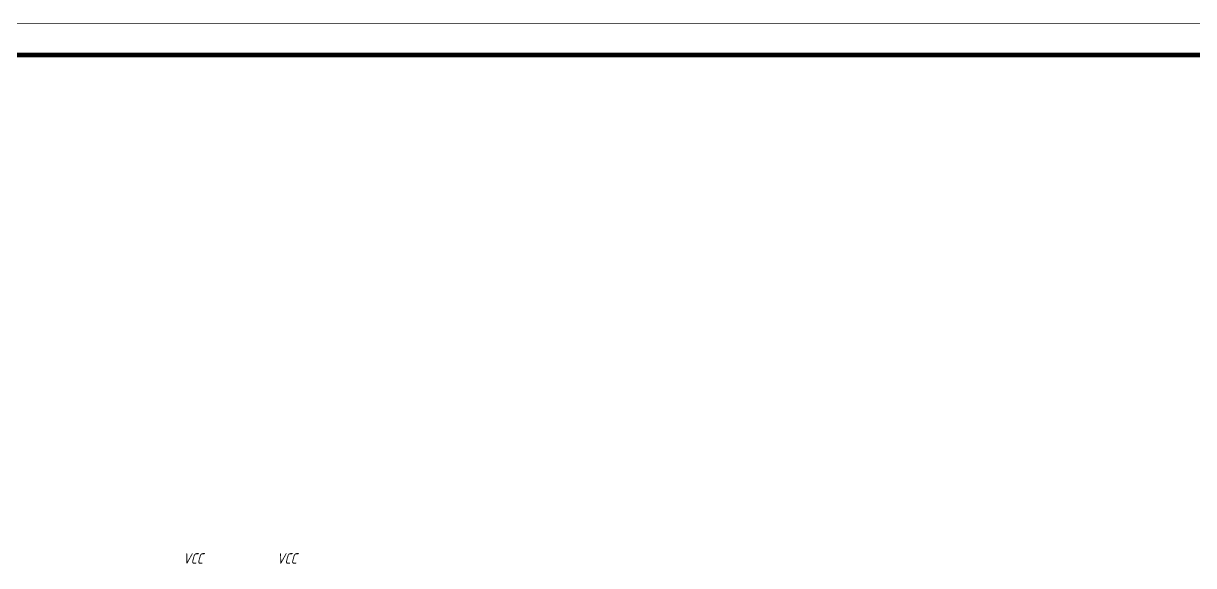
# Model space of a CAD drawing. Header units: millimetres. Extents: x 0 to 841, y 0 to 594.
# Drawn here: x 109.4 to 297, y 507 to 594 of the extents above; entities that cross this region are included whole.
import ezdxf

# ---------------------------------------------------------------- set-up
doc = ezdxf.new("R2010")
doc.units = ezdxf.units.MM
doc.layers.add('Sheet', color=255, linetype='Continuous')
doc.styles.get("Standard").update_dxf_attribs({"font": '', "oblique": 15})
doc.styles.get('Standard').set_extended_font_data('GOST type A')

msp = doc.modelspace()

# ---------------------------------------------------------------- linework, layer by layer
at = {"layer": 'Sheet', "color": 18, "true_color": 0x000000, "const_width": 0.0991}
msp.add_lwpolyline([(0, 593.96), (0, 0), (841, 0), (841, 593.96), (0, 593.96), (0, 593.96)], close=True, dxfattribs=at)
msp.add_lwpolyline([(0, 593.96), (0, 0), (841, 0), (841, 593.96), (0, 593.96), (0, 593.96)], close=True, dxfattribs=at)
at = {"layer": 'Sheet', "color": 18, "true_color": 0x000000, "const_width": 0.749}
msp.add_lwpolyline([(836.03, 588.94), (20.03, 588.94)], dxfattribs=at)

# ---------------------------------------------------------------- texts
at = {"layer": 'Sheet', "color": 18, "true_color": 0x000000, "oblique": 15}
for p in [(134.94, 507.27), (149.99, 507.27)]:
    msp.add_text('VCC', height=1.7, dxfattribs=at).set_placement(p)

doc.saveas('drawing.dxf')
